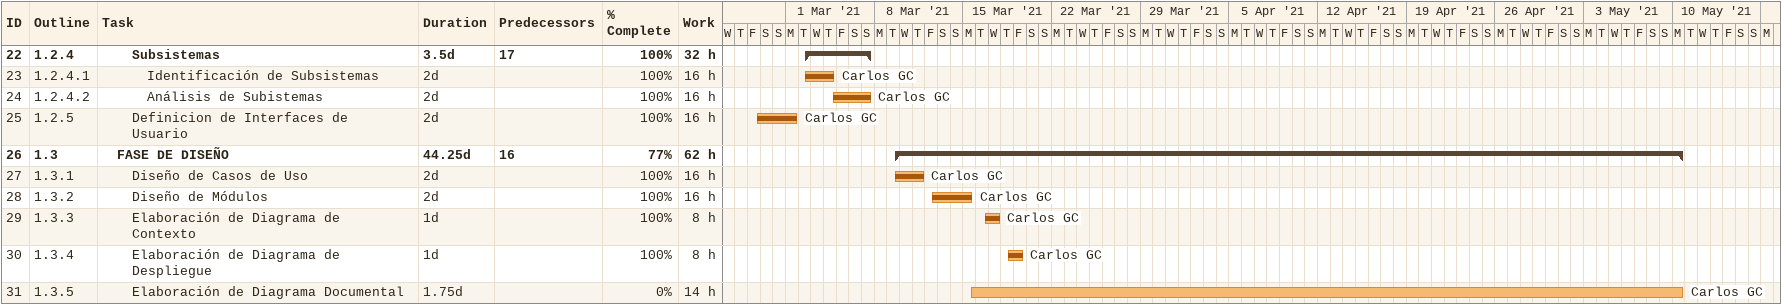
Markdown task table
| ID | WBS | Task | Duration | Start | Finish | Predecessors | Resources | % complete | Work (h) |
|---|---|---|---|---|---|---|---|---|---|
| 22 | 1.2.4 | **Subsistemas** | 3.5d | 2021-03-02 | 2021-03-07 | 17 |  | 100 | 32 |
| 23 | 1.2.4.1 | Identificación de Subsistemas | 2d | 2021-03-02 | 2021-03-04 |  | Carlos GC | 100 | 16 |
| 24 | 1.2.4.2 | Análisis de Subistemas | 2d | 2021-03-04 | 2021-03-07 |  | Carlos GC | 100 | 16 |
| 25 | 1.2.5 | Definicion de Interfaces de Usuario | 2d | 2021-02-26 | 2021-03-01 |  | Carlos GC | 100 | 16 |
| 26 | 1.3 | **FASE DE DISEÑO** | 44.25d | 2021-03-09 | 2021-05-10 | 16 |  | 77 | 62 |
| 27 | 1.3.1 | Diseño de Casos de Uso | 2d | 2021-03-09 | 2021-03-11 |  | Carlos GC | 100 | 16 |
| 28 | 1.3.2 | Diseño de Módulos | 2d | 2021-03-12 | 2021-03-15 |  | Carlos GC | 100 | 16 |
| 29 | 1.3.3 | Elaboración de Diagrama de Contexto | 1d | 2021-03-16 | 2021-03-17 |  | Carlos GC | 100 | 8 |
| 30 | 1.3.4 | Elaboración de Diagrama de Despliegue | 1d | 2021-03-18 | 2021-03-19 |  | Carlos GC | 100 | 8 |
| 31 | 1.3.5 | Elaboración de Diagrama Documental | 1.75d | 2021-03-15 | 2021-05-10 |  | Carlos GC | 0 | 14 |
